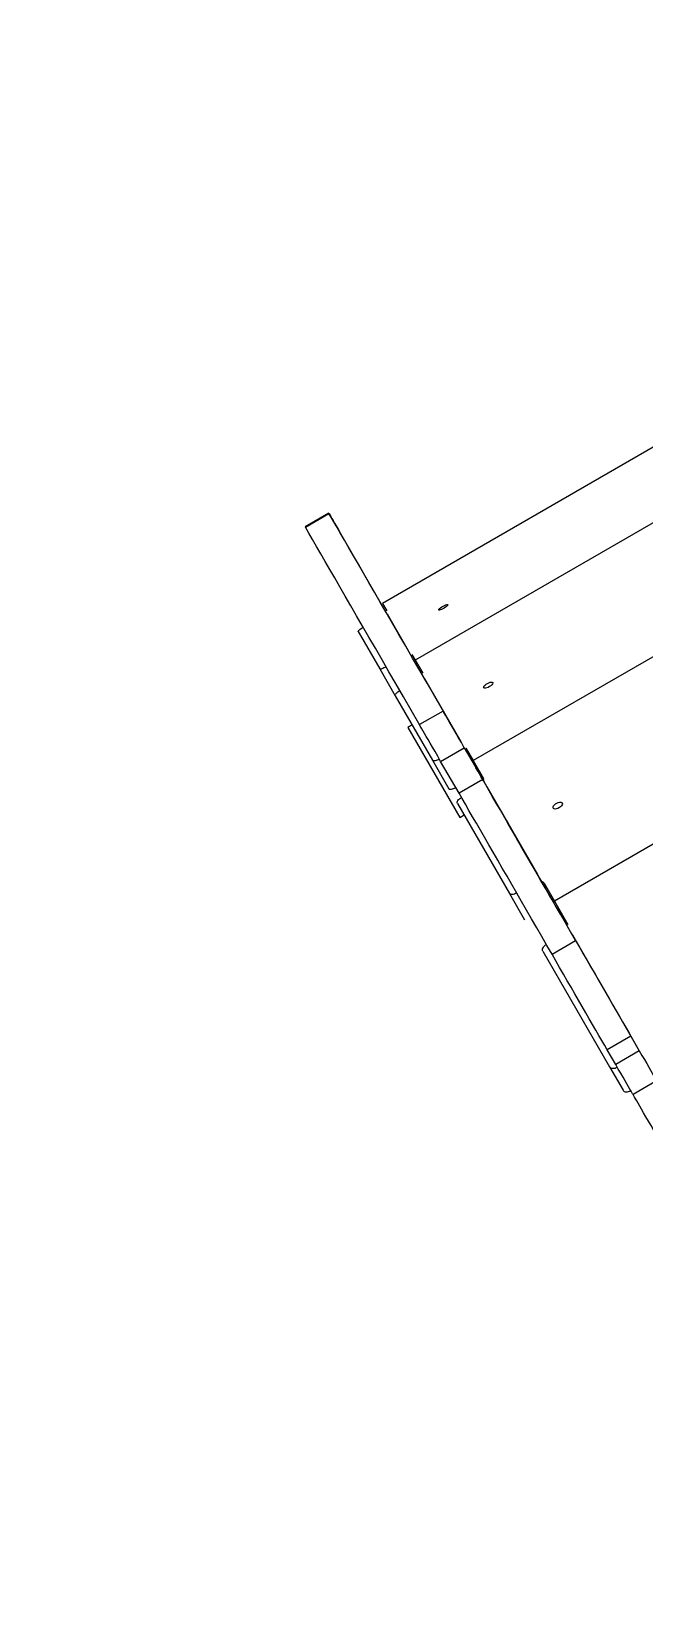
# Model space of a CAD drawing. Header units: millimetres. Extents: x -8083 to 6576, y -6691 to 5601.
# Drawn here: x -4134 to -3664, y 921 to 2137 of the extents above; entities that cross this region are included whole.
import ezdxf

# ---------------------------------------------------------------- set-up
doc = ezdxf.new("R2010")
doc.units = ezdxf.units.MM
for name, color, linetype in [('DIKOM_ОБЪЕКТ', 7, 'Continuous'), ('DIKOM_РАЗМЕР_ЗОНА', 7, 'Continuous'), ('DIKOM_РАЗМЕР_ОБЪЕКТА', 7, 'Continuous')]:
    doc.layers.add(name, color=color, linetype=linetype)
doc.styles.add('style1', font='arial.ttf', dxfattribs={"width": 0.8})
doc.dimstyles.new('1-50', dxfattribs={"dimtxt": 300, "dimasz": 200, "dimexe": 100, "dimexo": 0, "dimgap": 100, "dimtad": 1, "dimtxsty": 'style1', "dimcen": 200, "dimclrd": 7, "dimclre": 7, "dimclrt": 7, "dimadec": 1, "dimazin": 2, "dimtfac": 1, "dimtmove": 0, "dimatfit": 2, "dimfxl": 0, "dimlwd": 25, "dimlwe": 18, "dimarcsym": 0})

# ---------------------------------------------------------------- blocks, each defined once
blk = doc.blocks.new('*D9')
at = {"layer": 'Defpoints', "color": 0, "transparency": 16777216}
for p in [(-396.4, 3600.5), (-7041.6, -3045.5), (-3854.4, -3045.5)]:
    blk.add_point(p, dxfattribs=at)
at = {"layer": 'DIKOM_РАЗМЕР_ОБЪЕКТА', "color": 7, "lineweight": 18, "transparency": 16777216}
for p, q in [((-396.4, 3600.5), (-7141.6, 3600.5)), ((-3854.4, -3045.5), (-7141.6, -3045.5))]:
    blk.add_line(p, q, dxfattribs=at)
at = {"layer": 'DIKOM_РАЗМЕР_ОБЪЕКТА', "color": 7, "lineweight": 25, "transparency": 16777216}
blk.add_line((-7041.6, 3400.5), (-7041.6, -2845.5), dxfattribs=at)
at = {"layer": 'DIKOM_РАЗМЕР_ОБЪЕКТА', "color": 7, "transparency": 16777216}
for points in [[(-7075, 3400.5), (-7008.3, 3400.5), (-7041.6, 3600.5)], [(-7075, -2845.5), (-7008.3, -2845.5), (-7041.6, -3045.5)]]:
    blk.add_solid(points, dxfattribs=at)
at = {"layer": 'DIKOM_РАЗМЕР_ОБЪЕКТА', "color": 7, "transparency": 16777216, "insert": (-7294.8, 463.6), "char_height": 300, "attachment_point": 5, "rotation": 90, "style": 'style1'}
blk.add_mtext('6650', dxfattribs=at)
blk = doc.blocks.new('*D12')
at = {"layer": 'Defpoints', "color": 0, "transparency": 16777216}
for p in [(-682.9, 5600.5), (-7632.5, -5169.1), (-3908.3, -5169.1)]:
    blk.add_point(p, dxfattribs=at)
at = {"layer": 'DIKOM_РАЗМЕР_ЗОНА', "color": 7, "lineweight": 18, "transparency": 16777216}
for p, q in [((-682.9, 5600.5), (-7732.5, 5600.5)), ((-3908.3, -5169.1), (-7732.5, -5169.1))]:
    blk.add_line(p, q, dxfattribs=at)
at = {"layer": 'DIKOM_РАЗМЕР_ЗОНА', "color": 7, "lineweight": 25, "transparency": 16777216}
blk.add_line((-7632.5, 5400.5), (-7632.5, -4969.1), dxfattribs=at)
at = {"layer": 'DIKOM_РАЗМЕР_ЗОНА', "color": 7, "transparency": 16777216}
for points in [[(-7665.9, 5400.5), (-7599.2, 5400.5), (-7632.5, 5600.5)], [(-7665.9, -4969.1), (-7599.2, -4969.1), (-7632.5, -5169.1)]]:
    blk.add_solid(points, dxfattribs=at)
at = {"layer": 'DIKOM_РАЗМЕР_ЗОНА', "color": 7, "transparency": 16777216, "insert": (-7885.7, 474.9), "char_height": 300, "attachment_point": 5, "rotation": 90, "style": 'style1'}
blk.add_mtext('10800', dxfattribs=at)

msp = doc.modelspace()

# ---------------------------------------------------------------- linework, layer by layer
at = {"layer": 'DIKOM_ОБЪЕКТ', "color": 7, "linetype": 'Continuous', "lineweight": 15}
for p, q in [((-3632.479, 1830.752), (-3864.132, 1697.007)), ((-3607.285, 1787.106), (-3838.941, 1653.359)), ((-3905.429, 1766.541), (-3923.616, 1756.04)), ((-3923.489, 1755.82), (-3905.302, 1766.32)), ((-3861.266, 1690.048), (-3897.308, 1752.474)), ((-3562.645, 1709.773), (-3794.303, 1576.026)), ((-3864.132, 1697.007), (-3860.805, 1691.243)), ((-3860.601, 1688.888), (-3844.383, 1660.788)), ((-3882.836, 1675.401), (-3866.203, 1646.581)), ((-3841.469, 1657.739), (-3838.941, 1653.359)), ((-3866.203, 1646.581), (-3854.291, 1625.948)), ((-3838.941, 1653.359), (-3833.207, 1643.425)), ((-3831.853, 1639.077), (-3803.899, 1590.651)), ((-3854.261, 1625.89), (-3825.591, 1576.222)), ((-3817.493, 1614.179), (-3835.68, 1603.679)), ((-3808.757, 1599.053), (-3812.483, 1605.506)), ((-3841.292, 1603.423), (-3844.733, 1601.436)), ((-3841.292, 1603.423), (-3844.733, 1601.436)), ((-3844.733, 1601.436), (-3804.733, 1532.154)), ((-3844.733, 1601.436), (-3844.733, 1601.436)), ((-3811.777, 1604.283), (-3811.774, 1604.285)), ((-3500.152, 1601.52), (-3731.811, 1467.772)), ((-3819.371, 1575.425), (-3801.185, 1585.925)), ((-3801.185, 1585.925), (-3787.031, 1561.407)), ((-3799.879, 1585.687), (-3794.302, 1576.026)), ((-3825.591, 1576.222), (-3812.987, 1554.393)), ((-3805.217, 1550.907), (-3819.371, 1575.425)), ((-3794.303, 1576.026), (-3786.302, 1562.167)), ((-3787.031, 1561.407), (-3805.217, 1550.907)), ((-3789.654, 1565.956), (-3763.854, 1521.263)), ((-3786.192, 1560.015), (-3788.259, 1563.596)), ((-3785.969, 1559.575), (-3785.97, 1559.574)), ((-3781.885, 1552.502), (-3785.969, 1559.575)), ((-3783.851, 1555.921), (-3744.851, 1488.361)), ((-3781.887, 1552.501), (-3781.885, 1552.502)), ((-3806.435, 1543.037), (-3766.435, 1473.745)), ((-3804.733, 1532.154), (-3801.298, 1534.138)), ((-3760.987, 1516.305), (-3760.99, 1516.303)), ((-3735.179, 1471.599), (-3760.987, 1516.305)), ((-3742.95, 1485.056), (-3738.862, 1477.976)), ((-3766.435, 1473.745), (-3754.744, 1453.496)), ((-3739.802, 1481.615), (-3731.811, 1467.772)), ((-3735.18, 1471.598), (-3735.179, 1471.599)), ((-3731.811, 1467.772), (-3721.526, 1449.956)), ((-3733.669, 1426.976), (-3715.482, 1437.476)), ((-3717.954, 1441.769), (-3667.817, 1354.919)), ((-3740.731, 1429.219), (-3689.308, 1340.143)), ((-3672.925, 1363.763), (-3691.112, 1353.263)), ((-3672.925, 1363.763), (-3666.491, 1352.618)), ((-3684.678, 1342.118), (-3691.112, 1353.263)), ((-3666.491, 1352.618), (-3684.678, 1342.118)), ((-3689.308, 1340.143), (-3678.966, 1322.232)), ((-3653.136, 1329.48), (-3671.323, 1318.98))]:
    msp.add_line(p, q, dxfattribs=at)
at = {"layer": 'DIKOM_ОБЪЕКТ', "color": 7, "linetype": 'Continuous', "lineweight": 15, "flags": 128}
for points in [[(-3905.302, 1766.32), (-3905.428, 1766.538), (-3905.348, 1766.4), (-3905.065, 1765.91), (-3904.586, 1765.079), (-3903.922, 1763.931), (-3903.092, 1762.493), (-3902.116, 1760.803), (-3901.021, 1758.906), (-3899.833, 1756.849), (-3898.585, 1754.687), (-3897.308, 1752.474)], [(-3811.774, 1604.285), (-3817.945, 1614.975), (-3823.949, 1625.376), (-3829.786, 1635.488), (-3835.455, 1645.308), (-3840.954, 1654.835), (-3846.283, 1664.067), (-3851.442, 1673.003), (-3856.428, 1681.642), (-3861.241, 1689.981), (-3865.882, 1698.021), (-3870.349, 1705.759), (-3874.641, 1713.195), (-3878.757, 1720.327), (-3882.697, 1727.154), (-3886.461, 1733.674), (-3890.047, 1739.888), (-3893.456, 1745.794), (-3896.686, 1751.391), (-3899.738, 1756.678), (-3902.61, 1761.655), (-3905.302, 1766.32)], [(-3923.489, 1755.82), (-3923.615, 1756.038), (-3923.616, 1756.04)], [(-3835.674, 1603.682), (-3836.132, 1604.475), (-3842.136, 1614.876), (-3847.973, 1624.988), (-3853.641, 1634.808), (-3859.141, 1644.335), (-3864.47, 1653.567), (-3869.628, 1662.503), (-3874.614, 1671.142), (-3879.428, 1679.482), (-3884.069, 1687.521), (-3888.535, 1695.259), (-3892.827, 1702.695), (-3896.944, 1709.827), (-3900.884, 1716.654), (-3904.648, 1723.174), (-3908.234, 1729.388), (-3911.643, 1735.294), (-3914.873, 1740.891), (-3917.924, 1746.178), (-3920.797, 1751.155), (-3923.489, 1755.82)], [(-3813.898, 1695.991), (-3813.929, 1695.69), (-3814.265, 1695.238), (-3814.877, 1694.675), (-3815.709, 1694.051), (-3816.688, 1693.422), (-3817.727, 1692.844), (-3818.734, 1692.367), (-3819.618, 1692.035), (-3820.303, 1691.876), (-3820.726, 1691.906), (-3820.85, 1692.121), (-3820.664, 1692.502), (-3820.184, 1693.015), (-3819.454, 1693.615), (-3818.538, 1694.248), (-3817.518, 1694.859), (-3816.484, 1695.392), (-3815.527, 1695.801), (-3814.734, 1696.049), (-3814.174, 1696.115), (-3813.898, 1695.991)], [(-3882.836, 1675.401), (-3882.855, 1675.625), (-3882.705, 1675.936), (-3882.395, 1676.323), (-3881.935, 1676.77), (-3881.344, 1677.261), (-3880.644, 1677.777), (-3879.861, 1678.297), (-3879.026, 1678.802)], [(-3860.601, 1688.888), (-3860.688, 1689.039), (-3860.688, 1689.04)], [(-3861.353, 1648.18), (-3862.208, 1647.71), (-3863.05, 1647.292), (-3863.846, 1646.943), (-3864.567, 1646.676), (-3865.184, 1646.502), (-3865.675, 1646.426), (-3866.018, 1646.453), (-3866.203, 1646.581)], [(-3854.261, 1625.89), (-3854.352, 1626.241), (-3854.274, 1626.674), (-3854.029, 1627.173), (-3853.626, 1627.719), (-3853.081, 1628.291), (-3852.415, 1628.867), (-3851.654, 1629.424), (-3850.826, 1629.942)], [(-3831.853, 1639.077), (-3832.06, 1639.438), (-3832.118, 1639.538)], [(-3779.304, 1636.056), (-3779.246, 1635.601), (-3779.502, 1635.009), (-3780.048, 1634.332), (-3780.835, 1633.631), (-3781.795, 1632.967), (-3782.84, 1632.4), (-3783.879, 1631.981), (-3784.82, 1631.745), (-3785.578, 1631.715), (-3786.087, 1631.893), (-3786.3, 1632.263), (-3786.2, 1632.793), (-3785.795, 1633.434), (-3785.121, 1634.131), (-3784.238, 1634.821), (-3783.224, 1635.444), (-3782.17, 1635.942), (-3781.169, 1636.274), (-3780.31, 1636.408), (-3779.669, 1636.333), (-3779.304, 1636.056)], [(-3801.185, 1585.925), (-3803.432, 1589.817), (-3805.526, 1593.446), (-3807.464, 1596.803), (-3809.241, 1599.881), (-3810.854, 1602.674), (-3812.298, 1605.175), (-3813.569, 1607.379), (-3814.667, 1609.28), (-3815.587, 1610.875), (-3816.328, 1612.159), (-3816.889, 1613.131), (-3817.268, 1613.787), (-3817.464, 1614.127), (-3817.476, 1614.149), (-3817.306, 1613.854), (-3816.952, 1613.243), (-3816.416, 1612.316), (-3815.7, 1611.075), (-3814.805, 1609.525), (-3813.731, 1607.667), (-3812.483, 1605.506)], [(-3819.371, 1575.425), (-3821.618, 1579.317), (-3823.713, 1582.946), (-3825.651, 1586.303), (-3827.428, 1589.381), (-3829.04, 1592.174), (-3830.484, 1594.675), (-3831.756, 1596.879), (-3832.853, 1598.78), (-3833.774, 1600.375), (-3834.515, 1601.659), (-3835.076, 1602.631), (-3835.454, 1603.287), (-3835.65, 1603.627), (-3835.68, 1603.679)], [(-3811.774, 1604.285), (-3810.404, 1601.91), (-3809.201, 1599.827), (-3808.171, 1598.042), (-3807.316, 1596.561), (-3806.64, 1595.39), (-3806.145, 1594.532), (-3805.832, 1593.99), (-3805.703, 1593.765), (-3805.757, 1593.858), (-3805.995, 1594.27), (-3806.415, 1594.998), (-3807.017, 1596.04), (-3807.799, 1597.393), (-3808.757, 1599.053)], [(-3820.365, 1577.17), (-3821.227, 1576.712), (-3822.09, 1576.331), (-3822.921, 1576.043), (-3823.689, 1575.857), (-3824.363, 1575.781), (-3824.918, 1575.818), (-3825.333, 1575.967), (-3825.591, 1576.222)], [(-3789.654, 1565.956), (-3790.541, 1567.492), (-3791.262, 1568.741), (-3791.808, 1569.686), (-3792.172, 1570.318), (-3792.35, 1570.626), (-3792.339, 1570.608), (-3792.141, 1570.264), (-3791.756, 1569.598), (-3791.19, 1568.618), (-3790.451, 1567.337), (-3789.546, 1565.771), (-3788.489, 1563.94), (-3787.291, 1561.866), (-3785.969, 1559.575)], [(-3788.815, 1564.559), (-3788.807, 1564.545), (-3788.259, 1563.596)], [(-3786.245, 1560.079), (-3786.451, 1560.437), (-3787.046, 1561.467), (-3787.601, 1562.428), (-3788.067, 1563.236), (-3788.403, 1563.817), (-3788.579, 1564.122), (-3788.579, 1564.122), (-3788.403, 1563.818), (-3788.067, 1563.236), (-3787.601, 1562.429), (-3787.046, 1561.467), (-3786.451, 1560.438), (-3786.245, 1560.08)], [(-3715.482, 1437.476), (-3719.404, 1444.269), (-3723.328, 1451.065), (-3727.245, 1457.85), (-3731.147, 1464.609), (-3735.025, 1471.325), (-3738.87, 1477.985), (-3742.673, 1484.572), (-3746.426, 1491.073), (-3750.12, 1497.472), (-3753.748, 1503.755), (-3757.3, 1509.908), (-3760.769, 1515.916), (-3764.146, 1521.767), (-3767.426, 1527.447), (-3770.6, 1532.944), (-3773.659, 1538.245), (-3776.6, 1543.338), (-3779.413, 1548.211), (-3782.093, 1552.854), (-3784.635, 1557.256), (-3787.031, 1561.407)], [(-3783.851, 1555.921), (-3784.175, 1556.481), (-3784.353, 1556.79), (-3784.387, 1556.849)], [(-3812.987, 1554.393), (-3812.73, 1554.138), (-3812.315, 1553.989), (-3811.76, 1553.952), (-3811.086, 1554.028), (-3810.318, 1554.214), (-3809.487, 1554.503), (-3808.623, 1554.883), (-3807.762, 1555.341)], [(-3806.435, 1543.037), (-3806.596, 1543.508), (-3806.584, 1544.056), (-3806.4, 1544.661), (-3806.051, 1545.301), (-3805.55, 1545.949), (-3804.917, 1546.581), (-3804.176, 1547.173), (-3803.355, 1547.702)], [(-3733.669, 1426.976), (-3737.59, 1433.769), (-3741.514, 1440.565), (-3745.432, 1447.35), (-3749.334, 1454.109), (-3753.212, 1460.825), (-3757.056, 1467.485), (-3760.86, 1474.072), (-3764.612, 1480.573), (-3768.307, 1486.972), (-3771.934, 1493.255), (-3775.486, 1499.408), (-3778.955, 1505.416), (-3782.333, 1511.267), (-3785.613, 1516.948), (-3788.786, 1522.444), (-3791.846, 1527.745), (-3794.786, 1532.838), (-3797.599, 1537.711), (-3800.28, 1542.354), (-3802.821, 1546.756), (-3805.217, 1550.907)], [(-3781.885, 1552.502), (-3780.454, 1550.025), (-3778.934, 1547.391), (-3777.342, 1544.635), (-3775.699, 1541.789), (-3774.026, 1538.891), (-3772.344, 1535.977), (-3770.672, 1533.083), (-3769.035, 1530.245), (-3767.45, 1527.5), (-3765.938, 1524.882), (-3764.519, 1522.424), (-3763.21, 1520.156), (-3762.027, 1518.108), (-3760.987, 1516.305)], [(-3725.813, 1543.391), (-3725.672, 1542.792), (-3725.852, 1542.068), (-3726.336, 1541.284), (-3727.081, 1540.509), (-3728.021, 1539.813), (-3729.073, 1539.257), (-3730.143, 1538.891), (-3731.136, 1538.747), (-3731.964, 1538.837), (-3732.554, 1539.155), (-3732.852, 1539.672), (-3732.832, 1540.341), (-3732.497, 1541.103), (-3731.876, 1541.891), (-3731.023, 1542.635), (-3730.016, 1543.268), (-3728.943, 1543.734), (-3727.899, 1543.992), (-3726.978, 1544.019), (-3726.262, 1543.813), (-3725.813, 1543.391)], [(-3742.95, 1485.056), (-3744.381, 1487.534), (-3745.902, 1490.169), (-3747.494, 1492.926), (-3749.137, 1495.772), (-3750.811, 1498.671), (-3752.494, 1501.586), (-3754.165, 1504.481), (-3755.804, 1507.319), (-3757.389, 1510.065), (-3758.901, 1512.684), (-3760.32, 1515.143), (-3761.63, 1517.411), (-3762.812, 1519.459), (-3763.854, 1521.263)], [(-3760.855, 1474.08), (-3761.724, 1473.634), (-3762.607, 1473.288), (-3763.471, 1473.056), (-3764.283, 1472.946), (-3765.011, 1472.963), (-3765.627, 1473.107), (-3766.108, 1473.371), (-3766.435, 1473.745)], [(-3735.179, 1471.599), (-3734.274, 1470.032), (-3733.537, 1468.755), (-3732.978, 1467.786), (-3732.602, 1467.136), (-3732.417, 1466.815), (-3732.423, 1466.825), (-3732.621, 1467.168), (-3733.009, 1467.838), (-3733.58, 1468.828), (-3734.327, 1470.123), (-3735.243, 1471.708), (-3736.313, 1473.561), (-3737.525, 1475.66), (-3738.862, 1477.976)], [(-3721.288, 1447.571), (-3725.386, 1454.669), (-3729.53, 1461.849), (-3729.942, 1462.564)], [(-3717.954, 1441.769), (-3718.397, 1442.536), (-3718.705, 1443.069), (-3718.867, 1443.349), (-3718.89, 1443.39)], [(-3715.482, 1437.476), (-3712.553, 1432.402), (-3709.605, 1427.296), (-3706.651, 1422.18), (-3703.703, 1417.074), (-3700.773, 1411.999), (-3697.872, 1406.975), (-3695.012, 1402.021), (-3692.205, 1397.159), (-3689.461, 1392.407), (-3686.793, 1387.784), (-3684.21, 1383.31), (-3681.722, 1379.002), (-3679.341, 1374.877), (-3677.075, 1370.952), (-3674.934, 1367.242), (-3672.925, 1363.763)], [(-3740.731, 1429.219), (-3740.961, 1429.81), (-3741.017, 1430.474), (-3740.894, 1431.187), (-3740.599, 1431.919), (-3740.143, 1432.644), (-3739.543, 1433.334), (-3738.822, 1433.961), (-3738.008, 1434.502)], [(-3691.112, 1353.263), (-3693.12, 1356.742), (-3695.262, 1360.452), (-3697.528, 1364.377), (-3699.909, 1368.502), (-3702.396, 1372.81), (-3704.98, 1377.284), (-3707.648, 1381.907), (-3710.392, 1386.659), (-3713.199, 1391.521), (-3716.058, 1396.475), (-3718.959, 1401.499), (-3721.89, 1406.575), (-3724.837, 1411.68), (-3727.791, 1416.796), (-3730.739, 1421.902), (-3733.669, 1426.976)], [(-3666.491, 1352.618), (-3664.451, 1349.085), (-3662.561, 1345.81), (-3660.826, 1342.805), (-3659.252, 1340.078), (-3657.845, 1337.64), (-3656.608, 1335.497), (-3655.545, 1333.656), (-3654.661, 1332.124), (-3653.957, 1330.905), (-3653.437, 1330.003), (-3653.101, 1329.421), (-3652.951, 1329.16), (-3652.987, 1329.223)], [(-3683.371, 1339.859), (-3684.246, 1339.425), (-3685.15, 1339.114), (-3686.047, 1338.939), (-3686.903, 1338.907), (-3687.685, 1339.018), (-3688.363, 1339.268), (-3688.911, 1339.648), (-3689.308, 1340.143)], [(-3671.322, 1318.98), (-3671.623, 1319.503), (-3672.144, 1320.405), (-3672.847, 1321.624), (-3673.731, 1323.156), (-3674.794, 1324.997), (-3676.031, 1327.14), (-3677.439, 1329.578), (-3679.012, 1332.305), (-3680.747, 1335.31), (-3682.638, 1338.584), (-3684.678, 1342.118)], [(-3678.966, 1322.232), (-3678.569, 1321.737), (-3678.022, 1321.357), (-3677.344, 1321.107), (-3676.562, 1320.996), (-3675.706, 1321.029), (-3674.809, 1321.204), (-3673.905, 1321.514), (-3673.029, 1321.948)], [(-3639.259, 1263.434), (-3642.248, 1268.613), (-3645.118, 1273.585), (-3647.864, 1278.34), (-3650.479, 1282.87), (-3652.959, 1287.165), (-3655.298, 1291.217), (-3657.492, 1295.019), (-3659.538, 1298.562), (-3661.431, 1301.84), (-3663.166, 1304.847), (-3664.742, 1307.576), (-3666.154, 1310.023), (-3667.4, 1312.182), (-3668.478, 1314.05), (-3669.386, 1315.622), (-3670.12, 1316.896), (-3670.682, 1317.869), (-3671.068, 1318.539), (-3671.28, 1318.905), (-3671.323, 1318.98)]]:
    msp.add_lwpolyline(points, dxfattribs=at)
at = {"layer": 'DIKOM_ОБЪЕКТ', "color": 7, "linetype": 'Continuous', "lineweight": 15}
for centre, radius, start, end in [((-3788.758, 1562.623), 1.94, 41.857214, 92.680867), ((-3788.751, 1560.96), 2.73, 338.930642, 26.234837), ((-3742.069, 1480.101), 2.726, 33.7372, 81.031048)]:
    msp.add_arc(centre, radius, start, end, dxfattribs=at)

# ---------------------------------------------------------------- dimensions: what is measured, and where the dimension line sits
at = {"layer": 'DIKOM_РАЗМЕР_ЗОНА'}
dim = msp.add_linear_dim(base=(-7632.537, -5169.059), p1=(-682.93, 5600.541), p2=(-3908.34, -5169.059), angle=90, text='10800', dimstyle='1-50', dxfattribs=at)
dim.commit()
dim.dimension.update_dxf_attribs({"geometry": '*D12', "text_midpoint": (-7632.537, 474.854), "dimtype": 160})
at = {"layer": 'DIKOM_РАЗМЕР_ОБЪЕКТА'}
dim = msp.add_linear_dim(base=(-7041.635, -3045.53), p1=(-396.429, 3600.541), p2=(-3854.351, -3045.53), angle=90, text='6650', dimstyle='1-50', dxfattribs=at)
dim.commit()
dim.dimension.update_dxf_attribs({"geometry": '*D9', "text_midpoint": (-7041.635, 463.594), "dimtype": 160})

doc.saveas('drawing.dxf')
